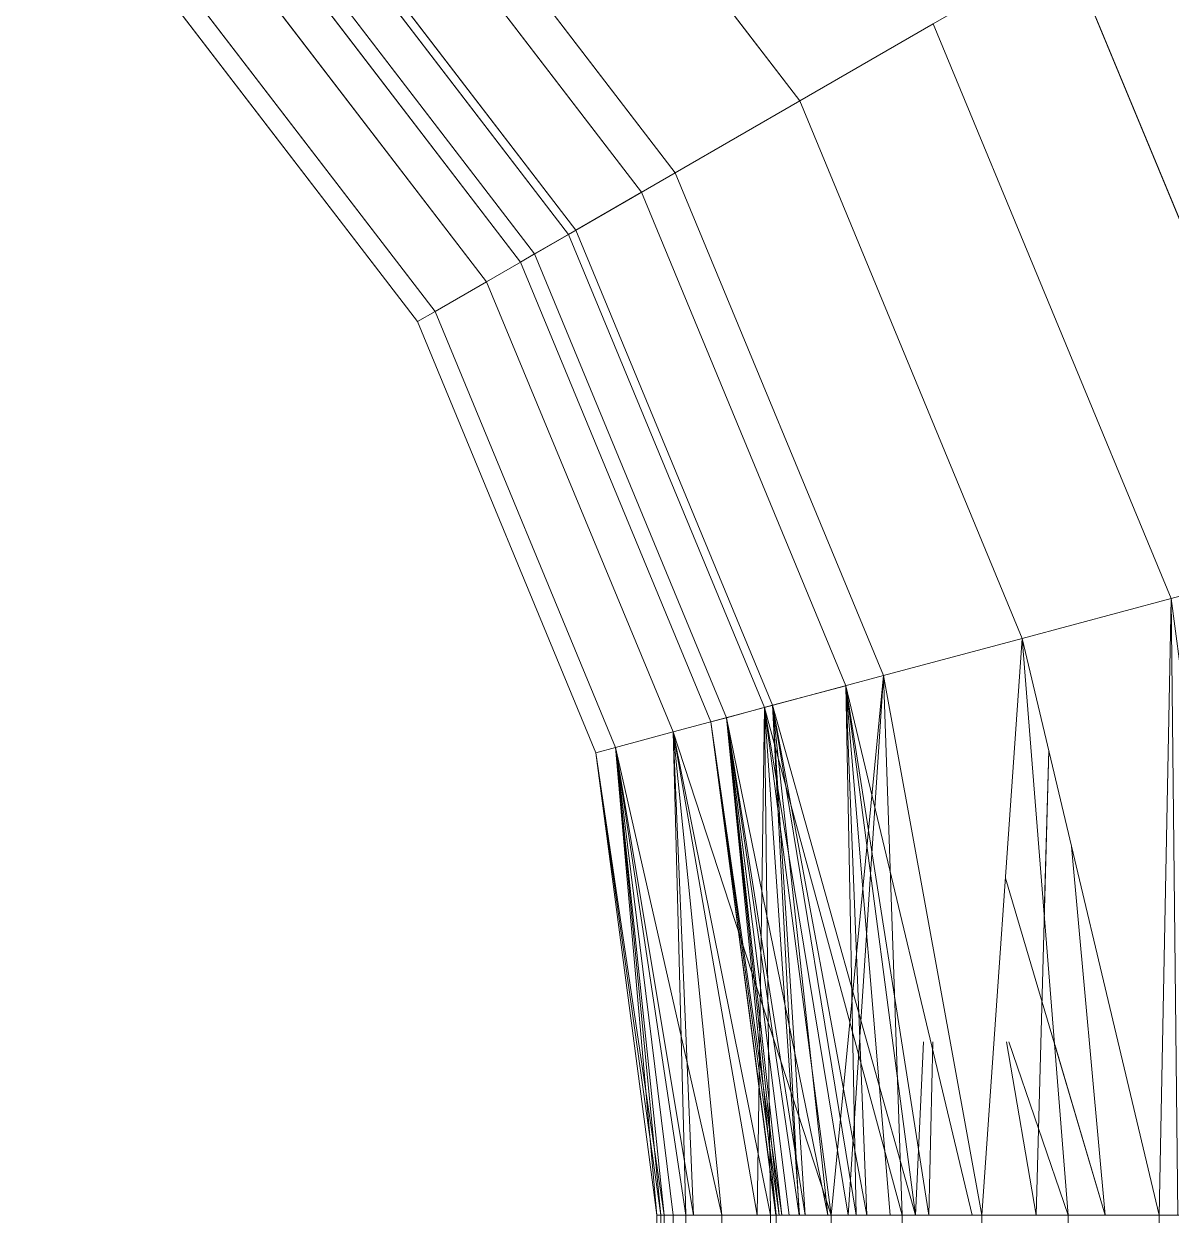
# Model space of a CAD drawing. Header units: centimetres. Extents: x -13689 to 3489, y -437 to 1921.
# Drawn here: x -2936.565 to -2935.602, y 188.8 to 189.8 of the extents above; entities that cross this region are included whole.
import ezdxf

# ---------------------------------------------------------------- set-up
doc = ezdxf.new("R2010")
doc.units = ezdxf.units.CM
doc.layers.add('M-EQPM', color=7, linetype='Continuous', lineweight=9)

# ---------------------------------------------------------------- blocks, each defined once
blk = doc.blocks.new('EQ-05-007 - EQ-05-007_dwg_Agrupar_314-1548995-Sección 3-2')
at = {"layer": 'M-EQPM', "color": 136, "true_color": 0x007f7f}
for p, q in [((-2068.9234, 189.6586), (-2069.1963, 190.0142)), ((-2068.9234, 189.6586), (-2069.1963, 190.0142)), ((-2068.9234, 189.6586), (-2069.1963, 190.0142)), ((-2069.1963, 190.0142), (-2068.9234, 189.6586)), ((-2068.9846, 189.6232), (-2069.2463, 189.9642)), ((-2068.9846, 189.6232), (-2069.2463, 189.9642)), ((-2068.9784, 189.6268), (-2069.2412, 189.9693)), ((-2068.9784, 189.6268), (-2069.2412, 189.9693)), ((-2069.0131, 189.6068), (-2069.2695, 189.941)), ((-2069.0131, 189.6068), (-2069.2695, 189.941)), ((-2069.0249, 189.6), (-2069.2791, 189.9314)), ((-2069.0534, 189.5835), (-2069.3025, 189.908)), ((-2069.0534, 189.5835), (-2069.3025, 189.908)), ((-2069.0967, 189.5585), (-2069.3378, 189.8727)), ((-2069.0967, 189.5585), (-2069.3378, 189.8727)), ((-2069.1115, 189.55), (-2069.3498, 189.8607)), ((-2068.9846, 189.6232), (-2068.895, 189.675)), ((-2068.895, 189.675), (-2068.9846, 189.6232)), ((-2068.9784, 189.6268), (-2068.9234, 189.6586)), ((-2068.9234, 189.6586), (-2068.9784, 189.6268)), ((-2068.7519, 189.2444), (-2068.9234, 189.6586)), ((-2068.7519, 189.2444), (-2068.9234, 189.6586)), ((-2068.9234, 189.6586), (-2068.7519, 189.2444)), ((-2068.7519, 189.2444), (-2068.9234, 189.6586)), ((-2069.0534, 189.5835), (-2068.9846, 189.6232)), ((-2068.9846, 189.6232), (-2069.0534, 189.5835)), ((-2069.0131, 189.6068), (-2068.9784, 189.6268)), ((-2068.9784, 189.6268), (-2069.0131, 189.6068)), ((-2068.8202, 189.2261), (-2068.9846, 189.6232)), ((-2068.8202, 189.2261), (-2068.9846, 189.6232)), ((-2068.8133, 189.228), (-2068.9784, 189.6268)), ((-2068.8133, 189.228), (-2068.9784, 189.6268)), ((-2069.0131, 189.6068), (-2069.0249, 189.6)), ((-2069.0249, 189.6), (-2069.0131, 189.6068)), ((-2068.8519, 189.2176), (-2069.0131, 189.6068)), ((-2068.8519, 189.2176), (-2069.0131, 189.6068)), ((-2068.865, 189.2141), (-2069.0249, 189.6)), ((-2069.0534, 189.5835), (-2069.0967, 189.5585)), ((-2069.0534, 189.5835), (-2069.0967, 189.5585)), ((-2068.8969, 189.2056), (-2069.0534, 189.5835)), ((-2068.8969, 189.2056), (-2069.0534, 189.5835)), ((-2069.0967, 189.5585), (-2069.1115, 189.55)), ((-2069.1115, 189.55), (-2069.0967, 189.5585)), ((-2068.9452, 189.1926), (-2069.0967, 189.5585)), ((-2068.9452, 189.1926), (-2069.0967, 189.5585)), ((-2068.9616, 189.1882), (-2069.1115, 189.55)), ((-2068.8202, 189.2261), (-2068.7201, 189.2529)), ((-2068.7201, 189.2529), (-2068.8202, 189.2261)), ((-2068.7201, 189.2529), (-2068.7499, 188.8)), ((-2068.7499, 188.8), (-2068.7201, 189.2529)), ((-2068.7201, 189.2529), (-2068.7499, 188.8)), ((-2068.7044, 188.8), (-2068.7201, 189.2529)), ((-2068.7201, 189.2529), (-2068.7044, 188.8)), ((-2068.7201, 189.2529), (-2068.7044, 188.8)), ((-2068.7201, 189.2529), (-2068.7044, 188.8)), ((-2068.7044, 188.8), (-2068.7201, 189.2529)), ((-2068.7201, 189.2529), (-2068.7044, 188.8)), ((-2068.8133, 189.228), (-2068.7519, 189.2444)), ((-2068.7519, 189.2444), (-2068.8133, 189.228)), ((-2068.6933, 188.8), (-2068.7519, 189.2444)), ((-2068.7519, 189.2444), (-2068.6456, 188.8)), ((-2068.682, 188.8), (-2068.7519, 189.2444)), ((-2068.7519, 189.2444), (-2068.7147, 188.8)), ((-2068.7519, 189.2444), (-2068.7431, 188.8)), ((-2068.7519, 189.2444), (-2068.682, 188.8)), ((-2068.7519, 189.2444), (-2068.6456, 188.8)), ((-2068.8969, 189.2056), (-2068.8202, 189.2261)), ((-2068.8202, 189.2261), (-2068.8969, 189.2056)), ((-2068.8519, 189.2176), (-2068.8133, 189.228)), ((-2068.8133, 189.228), (-2068.8519, 189.2176)), ((-2068.8202, 189.2261), (-2068.8262, 188.8)), ((-2068.7641, 188.8), (-2068.8202, 189.2261)), ((-2068.8202, 189.2261), (-2068.7044, 188.8)), ((-2068.8202, 189.2261), (-2068.7499, 188.8)), ((-2068.8202, 189.2261), (-2068.7907, 188.8)), ((-2068.7909, 188.8), (-2068.8133, 189.228)), ((-2068.8133, 189.228), (-2068.7669, 188.8)), ((-2068.8133, 189.228), (-2068.7341, 188.8)), ((-2068.8133, 189.228), (-2068.6933, 188.8)), ((-2068.8133, 189.228), (-2068.7431, 188.8)), ((-2068.8133, 189.228), (-2068.7669, 188.8)), ((-2068.8133, 189.228), (-2068.7858, 188.8)), ((-2068.865, 189.2141), (-2068.8519, 189.2176)), ((-2068.865, 189.2141), (-2068.8519, 189.2176)), ((-2068.865, 189.2141), (-2068.8105, 188.8)), ((-2068.8056, 188.8), (-2068.865, 189.2141)), ((-2068.865, 189.2141), (-2068.8077, 188.8)), ((-2068.8077, 188.8), (-2068.8519, 189.2176)), ((-2068.8056, 188.8), (-2068.8519, 189.2176)), ((-2068.8519, 189.2176), (-2068.7909, 188.8)), ((-2068.7858, 188.8), (-2068.8519, 189.2176)), ((-2068.8519, 189.2176), (-2068.7994, 188.8)), ((-2068.8519, 189.2176), (-2068.8077, 188.8)), ((-2068.9452, 189.1926), (-2068.8969, 189.2056)), ((-2068.8969, 189.2056), (-2068.9452, 189.1926)), ((-2068.886, 188.8), (-2068.8969, 189.2056)), ((-2068.8969, 189.2056), (-2068.856, 188.8)), ((-2068.8969, 189.2056), (-2068.815, 188.8)), ((-2068.8969, 189.2056), (-2068.7641, 188.8)), ((-2068.8969, 189.2056), (-2068.8262, 188.8)), ((-2068.8969, 189.2056), (-2068.856, 188.8)), ((-2068.8969, 189.2056), (-2068.8796, 188.8)), ((-2068.9616, 189.1882), (-2068.9452, 189.1926)), ((-2068.9616, 189.1882), (-2068.9452, 189.1926)), ((-2068.9043, 188.8), (-2068.9452, 189.1926)), ((-2068.9452, 189.1926), (-2068.886, 188.8)), ((-2068.8796, 188.8), (-2068.9452, 189.1926)), ((-2068.9452, 189.1926), (-2068.8967, 188.8)), ((-2068.9452, 189.1926), (-2068.907, 188.8)), ((-2068.5852, 189.0527), (-2068.5814, 189.1904)), ((-2068.5814, 189.1904), (-2068.5852, 189.0527)), ((-2068.5814, 189.1904), (-2068.5852, 189.0527)), ((-2068.9105, 188.8), (-2068.9616, 189.1882)), ((-2068.9043, 188.8), (-2068.9616, 189.1882)), ((-2068.9616, 189.1882), (-2068.907, 188.8)), ((-2068.5622, 189.1095), (-2068.5341, 188.8)), ((-2068.5622, 189.1095), (-2068.5341, 188.8)), ((-2068.5341, 188.8), (-2068.5622, 189.1095)), ((-2068.5341, 188.8), (-2068.5622, 189.1095)), ((-2068.5341, 188.8), (-2068.5622, 189.1095)), ((-2068.5622, 189.1095), (-2068.5341, 188.8)), ((-2068.6788, 188.9456), (-2068.682, 188.8)), ((-2068.682, 188.8), (-2068.6788, 188.9456)), ((-2068.682, 188.8), (-2068.6788, 188.9456)), ((-2068.617, 188.9456), (-2068.5921, 188.8)), ((-2068.617, 188.9456), (-2068.5921, 188.8)), ((-2068.5921, 188.8), (-2068.617, 188.9456)), ((-2068.5921, 188.8), (-2068.617, 188.9456)), ((-2068.617, 188.9456), (-2068.5921, 188.8)), ((-2068.5921, 188.8), (-2068.617, 188.9456)), ((-2068.5341, 188.8), (-2068.5764, 188.9432)), ((-2068.5764, 188.9432), (-2068.5341, 188.8)), ((-2068.5764, 188.9432), (-2068.5341, 188.8)), ((-2068.9105, 188.8), (-2068.9105, 186.8)), ((-2068.9043, 188.8), (-2068.9105, 188.8)), ((-2068.9105, 188.8), (-2068.907, 188.8)), ((-2068.907, 188.8), (-2068.9105, 186.8)), ((-2068.8967, 188.8), (-2068.907, 188.8)), ((-2068.907, 188.8), (-2068.9043, 186.8)), ((-2068.9043, 188.8), (-2068.886, 188.8)), ((-2068.9043, 188.8), (-2068.9043, 186.8)), ((-2068.8967, 188.8), (-2068.9043, 186.8)), ((-2068.8967, 188.8), (-2068.886, 186.8))]:
    blk.add_line(p, q, dxfattribs=at)
at = {"layer": 'M-EQPM', "color": 136, "true_color": 0x007f7f, "flags": 128}
for points in [[(-2069.9825, 190.3972), (-2070.4105, 190.5172), (-2069.9661, 190.4586), (-2069.9825, 190.3972), (-2069.5837, 190.2321), (-2069.5519, 190.2871), (-2069.1963, 190.0142), (-2069.2412, 189.9693), (-2068.9784, 189.6268), (-2068.9234, 189.6586), (-2068.7519, 189.2444), (-2068.7147, 188.8)], [(-2068.7341, 188.8), (-2068.8133, 189.228), (-2068.7519, 189.2444), (-2068.9234, 189.6586), (-2068.9784, 189.6268), (-2069.2412, 189.9693), (-2069.1963, 190.0142), (-2069.5519, 190.2871), (-2069.5837, 190.2321), (-2069.9825, 190.3972), (-2070.4105, 190.4764)], [(-2070.4105, 190.4764), (-2069.9661, 190.4586), (-2069.9825, 190.3972), (-2069.9661, 190.4586), (-2069.5519, 190.2871), (-2069.5837, 190.2321), (-2069.2412, 189.9693), (-2069.1963, 190.0142), (-2068.9234, 189.6586), (-2068.9784, 189.6268), (-2068.8133, 189.228), (-2068.7669, 188.8)], [(-2068.9616, 189.1882), (-2069.1115, 189.55), (-2069.0967, 189.5585), (-2069.3378, 189.8727), (-2069.3025, 189.908), (-2069.627, 190.1571), (-2069.5873, 190.2259), (-2069.9844, 190.3903), (-2069.9633, 190.4691)], [(-2068.7669, 188.8), (-2068.8133, 189.228), (-2068.9784, 189.6268), (-2068.9234, 189.6586), (-2069.1963, 190.0142), (-2069.2412, 189.9693), (-2069.5837, 190.2321), (-2069.5519, 190.2871), (-2069.9661, 190.4586), (-2069.9825, 190.3972), (-2070.4105, 190.4436)], [(-2070.4105, 190.4196), (-2069.9929, 190.3586), (-2070.4105, 190.4436), (-2069.9825, 190.3972), (-2069.5837, 190.2321), (-2069.6037, 190.1974), (-2069.2695, 189.941), (-2069.2412, 189.9693), (-2068.9784, 189.6268), (-2069.0131, 189.6068), (-2068.8519, 189.2176), (-2068.7994, 188.8)], [(-2068.7858, 188.8), (-2068.8519, 189.2176), (-2068.8133, 189.228), (-2068.9784, 189.6268), (-2069.0131, 189.6068), (-2069.2695, 189.941), (-2069.2412, 189.9693), (-2069.5837, 190.2321), (-2069.6037, 190.1974), (-2069.9929, 190.3586), (-2069.9825, 190.3972), (-2069.9929, 190.3586), (-2070.4105, 190.4436)], [(-2070.4105, 190.4049), (-2069.9929, 190.3586), (-2070.4105, 190.4), (-2069.9964, 190.3455), (-2069.6105, 190.1856), (-2069.6037, 190.1974), (-2069.2695, 189.941), (-2069.2791, 189.9314), (-2069.6105, 190.1856), (-2069.6037, 190.1974), (-2069.2695, 189.941), (-2069.6037, 190.1974), (-2069.5837, 190.2321), (-2069.2412, 189.9693), (-2069.2695, 189.941), (-2069.2791, 189.9314), (-2069.0249, 189.6), (-2069.0131, 189.6068), (-2068.8519, 189.2176), (-2068.865, 189.2141), (-2068.8077, 188.8)], [(-2069.1731, 190.0374), (-2069.2463, 189.9642), (-2069.5873, 190.2259), (-2069.627, 190.1571), (-2070.0049, 190.3136), (-2070.0179, 190.2653), (-2069.652, 190.1138), (-2069.3378, 189.8727), (-2069.3498, 189.8607), (-2069.6605, 190.099), (-2069.652, 190.1138), (-2069.627, 190.1571), (-2069.3025, 189.908), (-2069.2463, 189.9642), (-2068.9846, 189.6232), (-2068.895, 189.675)], [(-2069.5355, 190.3155), (-2069.5873, 190.2259), (-2069.2463, 189.9642), (-2069.3025, 189.908), (-2069.0534, 189.5835), (-2069.0967, 189.5585), (-2068.9452, 189.1926), (-2068.9616, 189.1882)], [(-2069.5355, 190.3155), (-2069.5873, 190.2259), (-2069.2463, 189.9642), (-2069.3025, 189.908), (-2069.0534, 189.5835), (-2069.0967, 189.5585), (-2068.9452, 189.1926), (-2068.907, 188.8), (-2068.9452, 189.1926), (-2068.9616, 189.1882), (-2068.907, 188.8), (-2068.9043, 186.8)], [(-2068.895, 189.675), (-2068.9846, 189.6232), (-2069.2463, 189.9642), (-2069.3025, 189.908), (-2069.627, 190.1571), (-2069.652, 190.1138), (-2069.3378, 189.8727), (-2069.0967, 189.5585), (-2069.1115, 189.55), (-2069.3498, 189.8607), (-2069.3378, 189.8727), (-2069.3025, 189.908), (-2069.0534, 189.5835), (-2068.9846, 189.6232), (-2068.8202, 189.2261), (-2068.7201, 189.2529)], [(-2069.1731, 190.0374), (-2069.2463, 189.9642), (-2068.9846, 189.6232), (-2069.0534, 189.5835), (-2068.8969, 189.2056), (-2068.8796, 188.8)], [(-2068.886, 186.8), (-2068.8967, 188.8), (-2068.9452, 189.1926), (-2068.8969, 189.2056), (-2069.0534, 189.5835), (-2068.9846, 189.6232), (-2069.2463, 189.9642), (-2069.1731, 190.0374)], [(-2068.8056, 188.8), (-2068.8519, 189.2176), (-2068.8133, 189.228), (-2068.9784, 189.6268), (-2069.0131, 189.6068), (-2068.8519, 189.2176), (-2069.0131, 189.6068), (-2069.0249, 189.6), (-2068.865, 189.2141), (-2069.0249, 189.6), (-2069.2791, 189.9314), (-2069.2695, 189.941), (-2069.0131, 189.6068), (-2069.2695, 189.941), (-2069.2412, 189.9693), (-2068.9784, 189.6268), (-2069.0131, 189.6068), (-2069.0249, 189.6), (-2069.0131, 189.6068), (-2069.2695, 189.941), (-2069.2791, 189.9314)], [(-2068.7641, 188.8), (-2068.8202, 189.2261), (-2068.8969, 189.2056), (-2069.0534, 189.5835), (-2069.0967, 189.5585), (-2069.1115, 189.55), (-2068.9616, 189.1882), (-2068.9452, 189.1926), (-2069.0967, 189.5585), (-2069.3378, 189.8727), (-2069.3025, 189.908), (-2069.0534, 189.5835), (-2068.9846, 189.6232), (-2068.8202, 189.2261), (-2068.7044, 188.8)], [(-2068.7907, 188.8), (-2068.8202, 189.2261), (-2068.9846, 189.6232), (-2068.895, 189.675)], [(-2068.856, 188.8), (-2068.8969, 189.2056), (-2068.8202, 189.2261), (-2068.9846, 189.6232), (-2068.895, 189.675)], [(-2068.856, 188.8), (-2068.8969, 189.2056), (-2068.9452, 189.1926), (-2069.0967, 189.5585), (-2069.0534, 189.5835), (-2068.8969, 189.2056), (-2068.815, 188.8)], [(-2068.7044, 188.8), (-2068.8202, 189.2261), (-2068.7201, 189.2529)], [(-2068.7201, 189.2529), (-2068.8202, 189.2261), (-2068.7499, 188.8)], [(-2068.7201, 189.2529), (-2068.8202, 189.2261), (-2068.7499, 188.8)], [(-2068.7431, 188.8), (-2068.8133, 189.228), (-2068.7519, 189.2444), (-2068.682, 188.8)], [(-2068.6933, 188.8), (-2068.7519, 189.2444), (-2068.8133, 189.228), (-2068.6933, 188.8)], [(-2068.7431, 188.8), (-2068.7519, 189.2444), (-2068.8133, 189.228), (-2068.7431, 188.8)], [(-2068.7147, 188.8), (-2068.7519, 189.2444), (-2068.7431, 188.8)], [(-2068.6933, 188.8), (-2068.7519, 189.2444), (-2068.6456, 188.8)], [(-2068.815, 188.8), (-2068.8969, 189.2056), (-2068.8202, 189.2261), (-2068.7641, 188.8)], [(-2068.8262, 188.8), (-2068.8969, 189.2056), (-2068.8202, 189.2261), (-2068.7907, 188.8)], [(-2068.8056, 188.8), (-2068.8519, 189.2176), (-2068.8133, 189.228), (-2068.7909, 188.8)], [(-2068.8519, 189.2176), (-2068.8133, 189.228), (-2068.7858, 188.8)], [(-2068.7669, 188.8), (-2068.8133, 189.228), (-2068.7909, 188.8)], [(-2068.7341, 188.8), (-2068.8133, 189.228), (-2068.6933, 188.8)], [(-2068.7669, 188.8), (-2068.8133, 189.228), (-2068.7858, 188.8)], [(-2068.8077, 188.8), (-2068.8519, 189.2176), (-2068.865, 189.2141), (-2068.8519, 189.2176), (-2068.865, 189.2141), (-2068.8056, 188.8)], [(-2068.8105, 188.8), (-2068.865, 189.2141), (-2068.8077, 188.8)], [(-2068.8105, 188.8), (-2068.865, 189.2141), (-2068.8056, 188.8)], [(-2068.7858, 188.8), (-2068.8519, 189.2176), (-2068.7994, 188.8)], [(-2068.886, 188.8), (-2068.8969, 189.2056), (-2068.9452, 189.1926), (-2068.886, 188.8)], [(-2068.8796, 188.8), (-2068.9452, 189.1926), (-2068.8969, 189.2056), (-2068.8796, 188.8)], [(-2068.856, 188.8), (-2068.8969, 189.2056), (-2068.886, 188.8)], [(-2068.8262, 188.8), (-2068.8969, 189.2056), (-2068.856, 188.8)], [(-2068.9043, 186.8), (-2068.9043, 188.8), (-2068.9452, 189.1926), (-2068.9616, 189.1882), (-2068.9043, 188.8), (-2068.9616, 189.1882), (-2068.9105, 188.8), (-2068.9043, 188.8), (-2068.9105, 188.8), (-2068.9105, 186.8)], [(-2068.886, 188.8), (-2068.9452, 189.1926), (-2068.9043, 188.8), (-2068.886, 188.8)], [(-2068.8796, 188.8), (-2068.9452, 189.1926), (-2068.8967, 188.8)], [(-2068.9105, 186.8), (-2068.9105, 188.8), (-2068.907, 188.8), (-2068.9105, 188.8), (-2068.9616, 189.1882), (-2068.907, 188.8), (-2068.9043, 186.8)]]:
    blk.add_lwpolyline(points, dxfattribs=at)
for points in [[(-2069.1115, 189.55), (-2069.3498, 189.8607), (-2069.3378, 189.8727), (-2069.652, 190.1138), (-2069.627, 190.1571), (-2070.0049, 190.3136), (-2069.9844, 190.3903), (-2069.5873, 190.2259), (-2069.627, 190.1571), (-2069.3025, 189.908), (-2069.3378, 189.8727), (-2069.0967, 189.5585)], [(-2068.8262, 188.8), (-2068.8202, 189.2261)], [(-2068.7909, 188.8), (-2068.8519, 189.2176)], [(-2068.7641, 188.8), (-2068.8969, 189.2056)]]:
    blk.add_lwpolyline(points, close=True, dxfattribs=at)
blk = doc.blocks.new('EQ-05-007 - EQ-05-007_dwg_Agrupar_317-1548996-Sección 3-2')
at = {"layer": 'M-EQPM', "color": 136, "true_color": 0x007f7f}
for p, q in [((-2069.0878, 190.1227), (-2068.7905, 189.7353)), ((-2069.1731, 190.0374), (-2068.895, 189.675)), ((-2069.1963, 190.0142), (-2068.9234, 189.6586)), ((-2069.1963, 190.0142), (-2068.9234, 189.6586)), ((-2069.1963, 190.0142), (-2068.9234, 189.6586)), ((-2069.1963, 190.0142), (-2068.9234, 189.6586)), ((-2069.2463, 189.9642), (-2068.9846, 189.6232)), ((-2069.2463, 189.9642), (-2068.9846, 189.6232)), ((-2069.2412, 189.9693), (-2068.9784, 189.6268)), ((-2069.2412, 189.9693), (-2068.9784, 189.6268)), ((-2069.2695, 189.941), (-2069.0131, 189.6068)), ((-2069.2695, 189.941), (-2069.0131, 189.6068)), ((-2069.2791, 189.9314), (-2069.0249, 189.6)), ((-2069.3025, 189.908), (-2069.0534, 189.5835)), ((-2069.3025, 189.908), (-2069.0534, 189.5835)), ((-2069.3378, 189.8727), (-2069.0967, 189.5585)), ((-2069.3378, 189.8727), (-2069.0967, 189.5585)), ((-2069.3498, 189.8607), (-2069.1115, 189.55)), ((-2068.5664, 189.8647), (-2068.3536, 189.3511)), ((-2068.7905, 189.7353), (-2068.6784, 189.8)), ((-2068.6784, 189.8), (-2068.4786, 189.3176)), ((-2068.895, 189.675), (-2068.7905, 189.7353)), ((-2068.7905, 189.7353), (-2068.6036, 189.2841)), ((-2068.9846, 189.6232), (-2068.895, 189.675)), ((-2068.895, 189.675), (-2068.9846, 189.6232)), ((-2068.895, 189.675), (-2068.7201, 189.2529)), ((-2068.9784, 189.6268), (-2068.9234, 189.6586)), ((-2068.9234, 189.6586), (-2068.9784, 189.6268)), ((-2068.9234, 189.6586), (-2068.7519, 189.2444)), ((-2068.9234, 189.6586), (-2068.7519, 189.2444)), ((-2068.7519, 189.2444), (-2068.9234, 189.6586)), ((-2068.9234, 189.6586), (-2068.7519, 189.2444)), ((-2069.0534, 189.5835), (-2068.9846, 189.6232)), ((-2068.9846, 189.6232), (-2069.0534, 189.5835)), ((-2069.0131, 189.6068), (-2068.9784, 189.6268)), ((-2068.9784, 189.6268), (-2069.0131, 189.6068)), ((-2068.9846, 189.6232), (-2068.8202, 189.2261)), ((-2068.9846, 189.6232), (-2068.8202, 189.2261)), ((-2068.9784, 189.6268), (-2068.8133, 189.228)), ((-2068.9784, 189.6268), (-2068.8133, 189.228)), ((-2069.0249, 189.6), (-2069.0131, 189.6068)), ((-2069.0249, 189.6), (-2069.0131, 189.6068)), ((-2069.0131, 189.6068), (-2068.8519, 189.2176)), ((-2069.0131, 189.6068), (-2068.8519, 189.2176)), ((-2069.0249, 189.6), (-2068.865, 189.2141)), ((-2069.0967, 189.5585), (-2069.0534, 189.5835)), ((-2069.0534, 189.5835), (-2069.0967, 189.5585)), ((-2069.0534, 189.5835), (-2068.8969, 189.2056)), ((-2069.0534, 189.5835), (-2068.8969, 189.2056)), ((-2069.0967, 189.5585), (-2069.1115, 189.55)), ((-2069.1115, 189.55), (-2069.0967, 189.5585)), ((-2069.0967, 189.5585), (-2068.9452, 189.1926)), ((-2069.0967, 189.5585), (-2068.9452, 189.1926)), ((-2069.1115, 189.55), (-2068.9616, 189.1882)), ((-2068.4786, 189.3176), (-2068.3536, 189.3511)), ((-2068.6036, 189.2841), (-2068.4786, 189.3176)), ((-2068.6036, 189.2841), (-2068.4786, 189.3176)), ((-2068.4887, 188.8), (-2068.4786, 189.3176)), ((-2068.4731, 188.8), (-2068.4786, 189.3176)), ((-2068.4105, 188.8), (-2068.4786, 189.3176)), ((-2068.7201, 189.2529), (-2068.6036, 189.2841)), ((-2068.6375, 188.8), (-2068.6036, 189.2841)), ((-2068.565, 188.8), (-2068.6036, 189.2841)), ((-2068.565, 188.8), (-2068.6036, 189.2841)), ((-2068.4887, 188.8), (-2068.6036, 189.2841)), ((-2068.565, 188.8), (-2068.6036, 189.2841)), ((-2068.565, 188.8), (-2068.6036, 189.2841)), ((-2068.8202, 189.2261), (-2068.7201, 189.2529)), ((-2068.7201, 189.2529), (-2068.8202, 189.2261)), ((-2068.7641, 188.8), (-2068.7201, 189.2529)), ((-2068.7044, 188.8), (-2068.7201, 189.2529)), ((-2068.7044, 188.8), (-2068.7201, 189.2529)), ((-2068.6375, 188.8), (-2068.7201, 189.2529)), ((-2068.7201, 189.2529), (-2068.7044, 188.8)), ((-2068.7201, 189.2529), (-2068.7044, 188.8)), ((-2068.8133, 189.228), (-2068.7519, 189.2444)), ((-2068.7519, 189.2444), (-2068.8133, 189.228)), ((-2068.6456, 188.8), (-2068.7519, 189.2444)), ((-2068.6933, 188.8), (-2068.7519, 189.2444)), ((-2068.7341, 188.8), (-2068.7519, 189.2444)), ((-2068.6933, 188.8), (-2068.7519, 189.2444)), ((-2068.7519, 189.2444), (-2068.6933, 188.8)), ((-2068.6456, 188.8), (-2068.7519, 189.2444)), ((-2068.8969, 189.2056), (-2068.8202, 189.2261)), ((-2068.8202, 189.2261), (-2068.8969, 189.2056)), ((-2068.8519, 189.2176), (-2068.8133, 189.228)), ((-2068.8133, 189.228), (-2068.8519, 189.2176)), ((-2068.7044, 188.8), (-2068.8202, 189.2261)), ((-2068.7641, 188.8), (-2068.8202, 189.2261)), ((-2068.815, 188.8), (-2068.8202, 189.2261)), ((-2068.7641, 188.8), (-2068.8202, 189.2261)), ((-2068.6933, 188.8), (-2068.8133, 189.228)), ((-2068.7341, 188.8), (-2068.8133, 189.228)), ((-2068.7669, 188.8), (-2068.8133, 189.228)), ((-2068.7909, 188.8), (-2068.8133, 189.228)), ((-2068.7669, 188.8), (-2068.8133, 189.228)), ((-2068.7341, 188.8), (-2068.8133, 189.228)), ((-2068.8519, 189.2176), (-2068.865, 189.2141)), ((-2068.865, 189.2141), (-2068.8519, 189.2176)), ((-2068.8104, 188.8), (-2068.865, 189.2141)), ((-2068.8056, 188.8), (-2068.865, 189.2141)), ((-2068.8104, 188.8), (-2068.865, 189.2141)), ((-2068.8519, 189.2176), (-2068.8056, 188.8)), ((-2068.7669, 188.8), (-2068.8519, 189.2176)), ((-2068.7909, 188.8), (-2068.8519, 189.2176)), ((-2068.8056, 188.8), (-2068.8519, 189.2176)), ((-2068.8104, 188.8), (-2068.8519, 189.2176)), ((-2068.7909, 188.8), (-2068.8519, 189.2176)), ((-2068.8056, 188.8), (-2068.8519, 189.2176)), ((-2068.8969, 189.2056), (-2068.9452, 189.1926)), ((-2068.8969, 189.2056), (-2068.9452, 189.1926)), ((-2068.7641, 188.8), (-2068.8969, 189.2056)), ((-2068.815, 188.8), (-2068.8969, 189.2056)), ((-2068.856, 188.8), (-2068.8969, 189.2056)), ((-2068.886, 188.8), (-2068.8969, 189.2056)), ((-2068.856, 188.8), (-2068.8969, 189.2056)), ((-2068.815, 188.8), (-2068.8969, 189.2056)), ((-2068.9452, 189.1926), (-2068.9616, 189.1882)), ((-2068.9616, 189.1882), (-2068.9452, 189.1926)), ((-2068.856, 188.8), (-2068.9452, 189.1926)), ((-2068.886, 188.8), (-2068.9452, 189.1926)), ((-2068.9043, 188.8), (-2068.9452, 189.1926)), ((-2068.9104, 188.8), (-2068.9452, 189.1926)), ((-2068.9043, 188.8), (-2068.9452, 189.1926)), ((-2068.886, 188.8), (-2068.9452, 189.1926)), ((-2068.5921, 188.8), (-2068.5814, 189.1904)), ((-2068.5921, 188.8), (-2068.5814, 189.1904)), ((-2068.5921, 188.8), (-2068.5814, 189.1904)), ((-2068.9104, 188.8), (-2068.9616, 189.1882)), ((-2068.9043, 188.8), (-2068.9616, 189.1882)), ((-2068.9616, 189.1882), (-2068.9104, 188.8)), ((-2068.5341, 188.8), (-2068.5622, 189.1095)), ((-2068.5341, 188.8), (-2068.5622, 189.1095)), ((-2068.5622, 189.1095), (-2068.5341, 188.8)), ((-2068.5622, 189.1095), (-2068.5341, 188.8)), ((-2068.5622, 189.1095), (-2068.5341, 188.8)), ((-2068.5341, 188.8), (-2068.5622, 189.1095)), ((-2068.5341, 188.8), (-2068.6177, 189.0828)), ((-2068.6177, 189.0828), (-2068.5341, 188.8)), ((-2068.6177, 189.0828), (-2068.5341, 188.8)), ((-2068.6933, 188.8), (-2068.6866, 188.9456)), ((-2068.6933, 188.8), (-2068.6866, 188.9456)), ((-2068.6933, 188.8), (-2068.6866, 188.9456)), ((-2068.5921, 188.8), (-2068.617, 188.9456)), ((-2068.5921, 188.8), (-2068.617, 188.9456)), ((-2068.617, 188.9456), (-2068.5921, 188.8)), ((-2068.617, 188.9456), (-2068.5921, 188.8)), ((-2068.5921, 188.8), (-2068.617, 188.9456)), ((-2068.617, 188.9456), (-2068.5921, 188.8)), ((-2068.565, 188.8), (-2068.6149, 188.9456)), ((-2068.565, 188.8), (-2068.6149, 188.9456)), ((-2068.6149, 188.9456), (-2068.565, 188.8)), ((-2068.9104, 188.8), (-2068.9105, 186.8)), ((-2068.9105, 186.8), (-2068.9043, 188.8)), ((-2068.9043, 186.8), (-2068.9104, 188.8)), ((-2068.9043, 188.8), (-2068.9104, 188.8)), ((-2068.9104, 188.8), (-2068.9043, 188.8)), ((-2068.886, 188.8), (-2068.9043, 188.8)), ((-2068.9043, 186.8), (-2068.9043, 188.8)), ((-2068.9043, 188.8), (-2068.886, 188.8)), ((-2068.9043, 188.8), (-2068.9043, 186.8)), ((-2068.886, 186.8), (-2068.886, 188.8)), ((-2068.886, 188.8), (-2068.856, 188.8)), ((-2068.856, 186.8), (-2068.856, 188.8)), ((-2068.856, 188.8), (-2068.815, 188.8)), ((-2068.815, 186.8), (-2068.815, 188.8)), ((-2068.815, 188.8), (-2068.7641, 188.8)), ((-2068.8104, 188.8), (-2068.8105, 186.8)), ((-2068.7641, 186.8), (-2068.7641, 188.8)), ((-2068.7641, 188.8), (-2068.7044, 188.8)), ((-2068.7044, 188.8), (-2068.7044, 186.8)), ((-2068.7044, 188.8), (-2068.6375, 188.8)), ((-2068.6375, 186.8), (-2068.6375, 188.8)), ((-2068.6375, 188.8), (-2068.565, 188.8)), ((-2068.565, 188.8), (-2068.565, 186.8)), ((-2068.565, 188.8), (-2068.4887, 188.8)), ((-2068.4105, 188.8), (-2068.4887, 188.8)), ((-2068.4887, 188.8), (-2068.4887, 186.8))]:
    blk.add_line(p, q, dxfattribs=at)
at = {"layer": 'M-EQPM', "color": 136, "true_color": 0x007f7f, "flags": 128}
for points in [[(-2068.4619, 189.925), (-2068.5664, 189.8647), (-2068.3536, 189.3511), (-2068.4786, 189.3176), (-2068.6784, 189.8), (-2068.5664, 189.8647), (-2068.9048, 190.3057), (-2068.8195, 190.391), (-2069.2855, 190.7486), (-2069.2337, 190.8382), (-2069.8014, 191.0734), (-2069.7808, 191.1501), (-2070.4105, 191.2455), (-2069.7679, 191.1984), (-2070.4105, 191.2755), (-2070.4105, 191.2455), (-2086.4105, 191.2455), (-2086.4105, 191.2045), (-2087.0402, 191.1501), (-2087.0196, 191.0734)], [(-2068.4786, 189.3176), (-2068.6784, 189.8), (-2068.5664, 189.8647), (-2068.9048, 190.3057), (-2068.8195, 190.391), (-2069.2855, 190.7486), (-2069.2337, 190.8382), (-2069.8014, 191.0734), (-2069.9633, 191.1082)], [(-2069.4752, 190.42), (-2069.0878, 190.1227), (-2069.1731, 190.0374), (-2068.895, 189.675), (-2068.9846, 189.6232), (-2068.8202, 189.2261), (-2068.8969, 189.2056), (-2068.886, 188.8), (-2068.9452, 189.1926), (-2068.9616, 189.1882), (-2069.1115, 189.55), (-2069.3498, 189.8607), (-2069.3378, 189.8727), (-2069.0967, 189.5585), (-2069.1115, 189.55), (-2069.0967, 189.5585), (-2068.9452, 189.1926), (-2068.8969, 189.2056), (-2069.0534, 189.5835), (-2068.9846, 189.6232), (-2069.2463, 189.9642), (-2069.1731, 190.0374), (-2069.5355, 190.3155)], [(-2069.9633, 190.4691), (-2069.9844, 190.3903), (-2069.5873, 190.2259), (-2069.627, 190.1571), (-2069.3025, 189.908), (-2069.3378, 189.8727), (-2069.3498, 189.8607), (-2069.6605, 190.099), (-2069.652, 190.1138), (-2069.3378, 189.8727), (-2069.0967, 189.5585), (-2069.0534, 189.5835), (-2069.3025, 189.908), (-2069.2463, 189.9642), (-2069.5873, 190.2259), (-2069.5355, 190.3155), (-2069.9576, 190.4904), (-2069.9264, 190.6069), (-2070.4105, 190.573), (-2069.9264, 190.6069), (-2070.4105, 190.6455), (-2070.4105, 190.573), (-2086.4105, 190.573)], [(-2069.8929, 190.7319), (-2069.4105, 190.5321), (-2069.4752, 190.42), (-2069.0878, 190.1227), (-2069.1731, 190.0374), (-2068.895, 189.675), (-2068.9846, 189.6232), (-2068.8202, 189.2261), (-2068.8969, 189.2056), (-2068.886, 188.8), (-2068.856, 188.8), (-2068.856, 186.8)], [(-2086.4105, 190.573), (-2070.4105, 190.573), (-2070.4105, 190.6455), (-2069.9264, 190.6069), (-2069.9576, 190.4904), (-2069.5355, 190.3155), (-2069.5873, 190.2259), (-2069.2463, 189.9642), (-2069.3025, 189.908), (-2069.0534, 189.5835), (-2069.0967, 189.5585), (-2068.9452, 189.1926), (-2068.8969, 189.2056), (-2069.0534, 189.5835), (-2068.9846, 189.6232), (-2069.2463, 189.9642), (-2069.1731, 190.0374), (-2069.5355, 190.3155), (-2069.4752, 190.42), (-2069.9264, 190.6069), (-2070.4105, 190.7218), (-2086.4105, 190.7218)], [(-2068.7641, 186.8), (-2068.7641, 188.8), (-2068.8202, 189.2261), (-2068.815, 188.8), (-2068.8202, 189.2261), (-2068.7201, 189.2529), (-2068.895, 189.675), (-2068.7905, 189.7353), (-2069.0878, 190.1227), (-2068.9963, 190.2142), (-2069.4105, 190.5321)], [(-2068.6036, 189.2841), (-2068.7201, 189.2529), (-2068.895, 189.675), (-2068.7905, 189.7353), (-2069.0878, 190.1227), (-2068.9963, 190.2142), (-2069.4105, 190.5321)], [(-2070.4105, 190.4958), (-2069.9661, 190.4586), (-2069.5519, 190.2871), (-2069.5837, 190.2321), (-2069.2412, 189.9693), (-2069.1963, 190.0142), (-2068.9234, 189.6586), (-2068.9784, 189.6268), (-2068.8133, 189.228), (-2068.7519, 189.2444)], [(-2070.4105, 190.4764), (-2069.9825, 190.3972), (-2069.9661, 190.4586), (-2069.5519, 190.2871), (-2069.5837, 190.2321), (-2069.2412, 189.9693), (-2069.1963, 190.0142), (-2068.9234, 189.6586), (-2068.9784, 189.6268), (-2068.8133, 189.228), (-2068.7341, 188.8)], [(-2068.8133, 189.228), (-2068.7519, 189.2444), (-2068.9234, 189.6586), (-2068.9784, 189.6268), (-2069.2412, 189.9693), (-2069.1963, 190.0142), (-2069.5519, 190.2871), (-2069.5837, 190.2321), (-2069.9825, 190.3972), (-2070.4105, 190.4436), (-2069.9825, 190.3972), (-2070.4105, 190.4196), (-2069.9929, 190.3586), (-2070.4105, 190.4196)], [(-2068.6933, 188.8), (-2068.7519, 189.2444), (-2068.9234, 189.6586), (-2068.9784, 189.6268), (-2069.2412, 189.9693), (-2069.1963, 190.0142), (-2069.5519, 190.2871), (-2069.5837, 190.2321), (-2069.9825, 190.3972), (-2070.4105, 190.4436)], [(-2070.4105, 190.4247), (-2069.9825, 190.3972), (-2069.9929, 190.3586), (-2069.6037, 190.1974), (-2069.2695, 189.941), (-2069.2791, 189.9314), (-2069.2695, 189.941), (-2069.0131, 189.6068), (-2069.0249, 189.6), (-2069.2791, 189.9314), (-2069.2695, 189.941), (-2069.0131, 189.6068), (-2069.0249, 189.6), (-2069.0131, 189.6068), (-2068.8519, 189.2176), (-2068.8056, 188.8)], [(-2070.4105, 190.4247), (-2069.9929, 190.3586), (-2069.9825, 190.3972), (-2069.5837, 190.2321), (-2069.6037, 190.1974), (-2069.2695, 189.941), (-2069.2412, 189.9693), (-2068.9784, 189.6268), (-2069.0131, 189.6068), (-2068.8519, 189.2176), (-2068.8133, 189.228), (-2068.8519, 189.2176), (-2068.7669, 188.8)], [(-2068.7669, 188.8), (-2068.8133, 189.228), (-2068.9784, 189.6268), (-2069.0131, 189.6068), (-2069.2695, 189.941), (-2069.2412, 189.9693), (-2069.5837, 190.2321), (-2069.6037, 190.1974), (-2069.9929, 190.3586), (-2070.4105, 190.4111)], [(-2069.0249, 189.6), (-2068.865, 189.2141), (-2068.8519, 189.2176), (-2069.0131, 189.6068), (-2068.8519, 189.2176), (-2068.8133, 189.228), (-2068.9784, 189.6268), (-2069.0131, 189.6068), (-2069.2695, 189.941), (-2069.2412, 189.9693), (-2068.9784, 189.6268), (-2069.0131, 189.6068), (-2069.0249, 189.6), (-2069.2791, 189.9314), (-2069.6105, 190.1856)], [(-2068.895, 189.675), (-2068.9846, 189.6232), (-2069.2463, 189.9642), (-2069.3025, 189.908), (-2069.627, 190.1571), (-2069.652, 190.1138), (-2070.0179, 190.2653), (-2070.4105, 190.3035)], [(-2070.0223, 190.2489), (-2070.0179, 190.2653), (-2069.652, 190.1138), (-2069.627, 190.1571), (-2069.3025, 189.908), (-2069.2463, 189.9642), (-2068.9846, 189.6232), (-2068.895, 189.675)], [(-2068.7201, 189.2529), (-2068.8202, 189.2261), (-2068.9846, 189.6232), (-2069.0534, 189.5835), (-2069.3025, 189.908), (-2069.3378, 189.8727), (-2069.652, 190.1138), (-2069.6605, 190.099), (-2070.0223, 190.2489)], [(-2068.4619, 189.925), (-2068.5664, 189.8647), (-2068.3536, 189.3511), (-2068.2372, 189.3823)], [(-2068.6784, 189.8), (-2068.7905, 189.7353), (-2068.6036, 189.2841), (-2068.565, 188.8), (-2068.565, 186.8)], [(-2068.6784, 189.8), (-2068.7905, 189.7353), (-2068.6036, 189.2841)], [(-2068.7909, 188.8), (-2068.8519, 189.2176), (-2068.865, 189.2141), (-2069.0249, 189.6)], [(-2068.856, 188.8), (-2068.8969, 189.2056), (-2068.9452, 189.1926), (-2068.9616, 189.1882), (-2069.1115, 189.55), (-2069.0967, 189.5585), (-2068.9452, 189.1926), (-2068.886, 188.8)], [(-2068.4786, 189.3176), (-2068.6036, 189.2841), (-2068.4887, 188.8), (-2068.565, 188.8), (-2068.6036, 189.2841), (-2068.4887, 188.8)], [(-2068.4887, 186.8), (-2068.4887, 188.8), (-2068.565, 188.8), (-2068.6375, 188.8), (-2068.6036, 189.2841), (-2068.6375, 188.8), (-2068.7201, 189.2529), (-2068.6036, 189.2841)], [(-2068.565, 186.8), (-2068.565, 188.8), (-2068.6375, 188.8), (-2068.7201, 189.2529), (-2068.7044, 188.8), (-2068.7641, 188.8), (-2068.7201, 189.2529), (-2068.7641, 188.8), (-2068.8202, 189.2261), (-2068.7201, 189.2529), (-2068.7044, 188.8)], [(-2068.7044, 188.8), (-2068.8202, 189.2261), (-2068.7201, 189.2529)], [(-2068.7341, 188.8), (-2068.7519, 189.2444), (-2068.8133, 189.228)], [(-2068.7519, 189.2444), (-2068.8133, 189.228), (-2068.7669, 188.8)], [(-2068.7341, 188.8), (-2068.7519, 189.2444), (-2068.6933, 188.8)], [(-2068.6456, 188.8), (-2068.7519, 189.2444), (-2068.6933, 188.8)], [(-2068.7641, 188.8), (-2068.8202, 189.2261), (-2068.8969, 189.2056), (-2068.815, 188.8)], [(-2068.7909, 188.8), (-2068.8133, 189.228), (-2068.8519, 189.2176), (-2068.7909, 188.8)], [(-2068.7641, 188.8), (-2068.8202, 189.2261), (-2068.7044, 188.8)], [(-2068.7909, 188.8), (-2068.8133, 189.228), (-2068.7669, 188.8)], [(-2068.7669, 188.8), (-2068.8133, 189.228), (-2068.7341, 188.8)], [(-2068.7341, 188.8), (-2068.8133, 189.228), (-2068.6933, 188.8)], [(-2068.7341, 188.8), (-2068.8133, 189.228), (-2068.6933, 188.8)], [(-2068.7909, 188.8), (-2068.8519, 189.2176), (-2068.865, 189.2141), (-2068.8519, 189.2176)], [(-2068.8056, 188.8), (-2068.8519, 189.2176), (-2068.8104, 188.8)], [(-2068.8056, 188.8), (-2068.8519, 189.2176), (-2068.8104, 188.8)], [(-2068.7909, 188.8), (-2068.8519, 189.2176), (-2068.7669, 188.8)], [(-2068.856, 186.8), (-2068.856, 188.8), (-2068.8969, 189.2056), (-2068.815, 188.8), (-2068.856, 188.8), (-2068.8969, 189.2056), (-2068.815, 188.8), (-2068.7641, 188.8), (-2068.7044, 188.8), (-2068.7044, 186.8)], [(-2068.856, 188.8), (-2068.8969, 189.2056), (-2068.815, 188.8)], [(-2068.9105, 188.8), (-2068.9616, 189.1882), (-2068.9452, 189.1926), (-2068.9043, 188.8), (-2068.9616, 189.1882), (-2068.9043, 188.8), (-2068.9452, 189.1926), (-2068.886, 188.8)], [(-2068.886, 186.8), (-2068.886, 188.8), (-2068.9452, 189.1926), (-2068.9043, 188.8), (-2068.9452, 189.1926), (-2068.9104, 188.8), (-2068.9452, 189.1926), (-2068.9616, 189.1882), (-2068.9105, 188.8), (-2068.9043, 188.8), (-2068.9043, 186.8)]]:
    blk.add_lwpolyline(points, dxfattribs=at)
for points in [[(-2069.3498, 189.8607), (-2069.3378, 189.8727), (-2069.3498, 189.8607), (-2069.1115, 189.55), (-2069.0967, 189.5585), (-2069.0534, 189.5835), (-2068.8969, 189.2056), (-2068.9452, 189.1926), (-2069.0967, 189.5585), (-2069.3378, 189.8727), (-2069.652, 190.1138), (-2069.6605, 190.099)], [(-2069.3378, 189.8727), (-2069.0967, 189.5585), (-2069.0534, 189.5835), (-2068.8969, 189.2056), (-2068.8202, 189.2261), (-2068.9846, 189.6232), (-2069.0534, 189.5835), (-2069.3025, 189.908)], [(-2068.4786, 189.3176), (-2068.4887, 188.8)], [(-2068.8104, 188.8), (-2068.865, 189.2141)], [(-2068.8056, 188.8), (-2068.865, 189.2141)], [(-2068.7641, 188.8), (-2068.8969, 189.2056)], [(-2068.856, 188.8), (-2068.9452, 189.1926)]]:
    blk.add_lwpolyline(points, close=True, dxfattribs=at)
blk = doc.blocks.new('EQ-05-007 - EQ-05-007_dwg_011_ENZUNCHADOR_dwg-1549000-Sección 3-2')
for name in ['EQ-05-007 - EQ-05-007_dwg_Agrupar_314-1548995-Sección 3-2', 'EQ-05-007 - EQ-05-007_dwg_Agrupar_317-1548996-Sección 3-2']:
    blk.add_blockref(name, (0, 0))
blk = doc.blocks.new('EQ-05-007 - EQ-05-007_dwg-1548992-Sección 3-2')
blk.add_blockref('EQ-05-007 - EQ-05-007_dwg_011_ENZUNCHADOR_dwg-1549000-Sección 3-2', (0, 0))
blk = doc.blocks.new('EQ-05-007 - EQ-05-007-1549005-Sección 3-2')
blk.add_blockref('EQ-05-007 - EQ-05-007_dwg-1548992-Sección 3-2', (0, 0))
blk = doc.blocks.new('PQ_RVR_MEP-01_ZZ_ZZ_MO_T_A_rvt-2-Sección 3-2')
at = {"layer": 'M-EQPM', "lineweight": 9}
blk.add_blockref('EQ-05-007 - EQ-05-007-1549005-Sección 3-2', (0, 0), dxfattribs=at)

msp = doc.modelspace()

# ---------------------------------------------------------------- block references
at = {"lineweight": 5}
msp.add_blockref('PQ_RVR_MEP-01_ZZ_ZZ_MO_T_A_rvt-2-Sección 3-2', (-867.1233, 0), dxfattribs=at)

doc.saveas('drawing.dxf')
